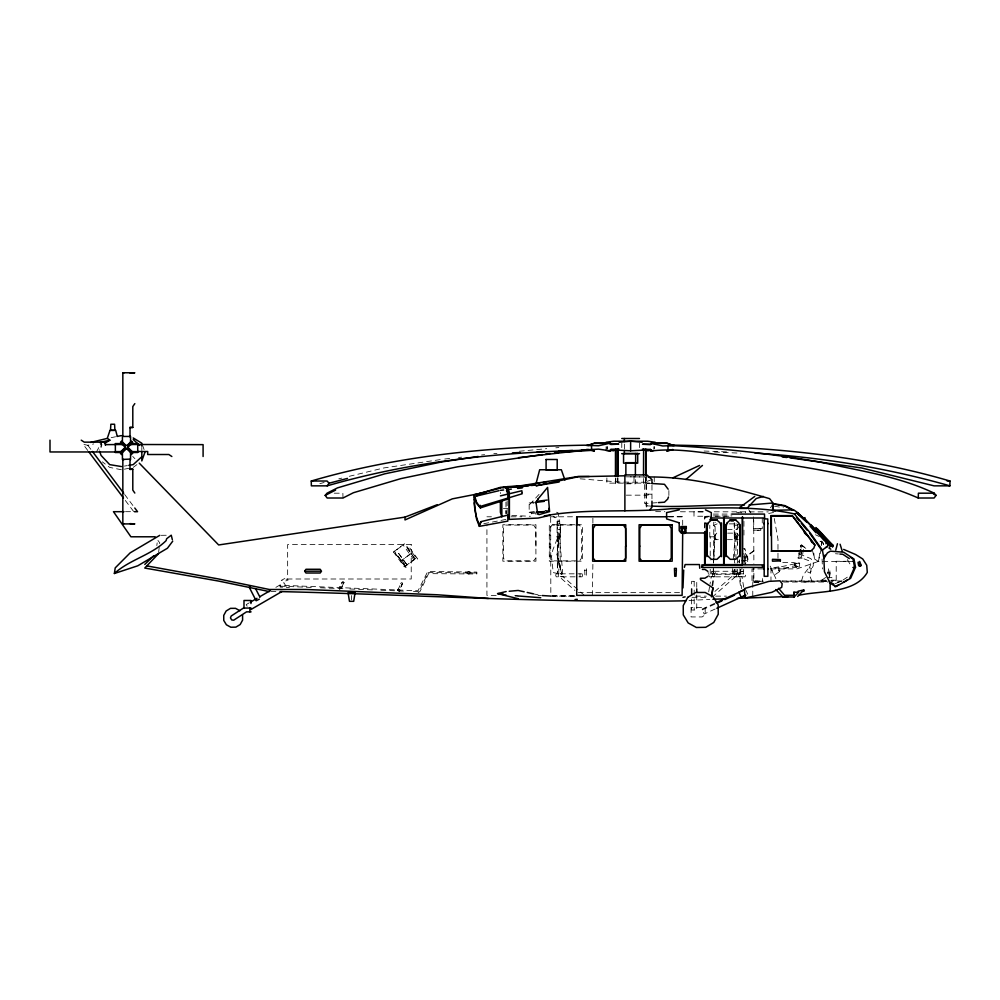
<?xml version="1.0" encoding="UTF-8"?>
<svg xmlns="http://www.w3.org/2000/svg" width="1000" height="1000" viewBox="0 0 1000 1000"><rect width="100%" height="100%" fill="white"/><g stroke="black" fill="none" stroke-linecap="round" stroke-linejoin="round"><path stroke-width="0.75" stroke-dasharray="5 3.75" d="M535.95 546.188L535.95 524.738L502.863 524.738L502.863 561.2L535.95 561.2L535.8 528.475L533.663 525.075L505.55 525.075L503.413 528.475L503.413 558.15L505.55 560.875L533.663 560.875L535.8 558.15M557.362 536.8L557.362 573.925L557.362 536.8L560.188 536.8L560.188 573.925M558.775 573.925L558.775 536.8M592.888 564.35L592.312 595.388M621.775 447.6L621.775 443.05M624.362 449.113L624.362 443.05M639.5 447.6L639.5 443.05M505.95 502.075L506.037 513.513M654.137 446.575L654.075 448.988L654.125 446.675M713.462 568.663L713.325 574.275L715.763 572.612M713.838 559.95L714.975 533.8L713.838 557.038M586.538 570.25L586.237 576.275L584.95 576.275L584.663 568.375L586.538 568.375L586.538 570.25L584.663 570.25M713.263 568.663L713.112 574.275L740.037 574.275L739.9 568.663M713.55 562.85L713.763 558.5M752.775 596.15L752.775 580.962L763.512 580.962M737.65 539.188L735.525 533.8L733.175 559.95M732.387 568.663L732.887 574.275L741.5 572.612L741.963 568.263M821.425 545.462L821.775 542.05L819.112 540.525M557.05 554.6L559.2 533.8L552.837 549.95L551.525 556.663L553.225 572.612L561.838 574.275L562.6 571.575L559.2 533.8L557.038 554.575L561.838 574.275L557.038 554.562L561.838 574.275M158.613 552.413L159.75 542.863L157.938 540.438M156.812 545.588L157.162 542.863M712.75 585.725L714.038 576.575L711.325 576.575L710.013 584.2M712 585.725L713.363 576.575M399.462 589.35L399.062 590.4L397.562 590.312L397.962 589.25L398.025 591.812L397.962 589.25L399.462 589.35L399.525 591.9M827.688 573.725L828.763 568.4L829.7 568.4L830.025 573.725L829.7 575.625L828.512 575.625M708.7 591.825L709.75 585.725M344.038 582.475L340.662 588.913L339.75 586.938L341.25 587.038L341.7 588.013L344.038 582.475L342.962 581.462L341.925 582.35L339.575 587.9L339.812 589.487L339.75 586.938L341.25 587.038L340.887 587.987L339.387 587.9L339.75 586.938M770.55 568.9L796.85 568.9L818.35 561.425L819.925 552.487M821.25 545.025L821.775 542.05L819.05 540.763M557.075 537.05L557.888 533.138L557.075 525.262L560.475 525.262L560.475 537.05L560.475 521.337L557.075 521.337L557.075 537.05L560.475 537.05L559.663 521.337M729.125 523.875L736.838 523.875L737.65 525.262L736.838 529.575L737.65 537.05L734.25 537.05L734.25 522.65M732.887 574.275L734.463 568.688M734.25 537.05L735.062 533.138L734.25 525.262L735.062 523.875M854.025 561.425L818.35 561.425L820.913 550.275M803.4 549.388L802.1 558.188L798.075 558.188L798.075 554.938L801.012 548.05L800.337 546.562L801.712 544.95L805.875 548.387L804.6 549.388M801.525 552.137L800.8 554.938L801.375 552.75M799.188 566.987L799.7 563.088L798.288 563.088L778.375 567.362L778.375 570.825L791.513 566.362L795.662 565.763L799.188 566.987L794.85 565.763L794.85 564.05L799.062 563.088M580.013 576.825L580.013 573.825M736.4 576.825L736.4 573.825M738.487 576.825L738.487 573.825M800.875 557.612L801.812 555L810.8 558.612L813.112 561.525L813.288 565.588L810.25 573.025L807.688 571.975L810.713 564.538L810.6 562.7L809.175 560.862L800.875 557.612L801.112 556.95M800.775 545.962L801.45 545.588M801.225 545.413L801 546.138M397.812 590.175L401.5 582.275L402.575 583.288L399.938 590.3L398.85 589.288L397.812 590.175L398.9 591.2L402.575 583.288M558.325 573.825L558.325 576.825M714.712 573.825L714.712 576.825M738.175 562.275L738.625 561.112M798.962 558.188L798.962 554.938L801.075 549.525M712.638 573.825L712.638 576.825M798.962 554.938L800.588 551.763M96.388 452.075L101.075 443.225L101.962 444.825L99.138 449.95M557.075 525.262L557.888 521.337M739.125 526.337L736.988 529.575L727.65 529.575M716.762 533.138L713.913 537.05L709.8 537.05L709.8 525.275M770.35 507.762L772.712 504.588M801.675 545.525L805.875 548.387L801.675 545.538L800.337 546.562L801.6 548.175M393.525 552.025L404.775 543.525L411.763 553.112L401.325 560.65L412.212 552.562L416.087 557.875L414.825 559.375L404.387 566.912L393.525 552.025L403.963 544.475M398.6 553.375L407.713 565.862L398.6 553.375L396.962 554.562L405.887 567.275L407.713 565.862M416.087 557.875L404.387 566.912L404.487 565.812L394.137 551.625M405.887 567.275L394.338 551.062M539.05 494.387L529.587 504.625L533.462 503.413M714.887 591.438L731.737 576.575L735.537 576.575L713.075 596.4M339.575 587.9L340.613 587L341.7 588.013M407 547.6L415.863 560.3L417.713 558.938L408.638 546.413L407 547.6L415.863 560.3M133.212 467.4L136.912 464.625M753.875 551.062L747.675 555.575L747.675 563.75M753.875 550.688L745.312 556.675L745.312 563.75M825.65 577.475L821.525 580.325L825.8 580.325M713.112 574.275L715.588 572.612M418.175 592.675L420.075 591.4L428.575 573.638L476.838 573.987L476.838 572.1L429.375 571.487L427.425 572.137L418.013 590.788L280 585.212L280.163 587.1L289.462 587.475M835.263 583.675L841.6 580.962L848.8 576.188M827.688 572.675L828.8 572.013L830.025 572.675M248.912 603.013L246.225 604.587L247.887 607.45M275.85 587.375L283.925 582.688L286.775 587.575M557.1 516.65L555.175 517.762L553.25 516.65M738.288 512.987L740.075 511.962L741.85 512.987M828.8 574.375L830.025 573.725M714.6 603.387L701.975 609.138L704.188 614.012L716.825 608.25M702.3 609.85L714.925 604.1M717.125 523.875L713.913 525.262L716.762 529.575M798.288 563.088L794.85 564.05L799.7 563.088M465.65 572.8L468.812 571.663L471.938 572.888L468.775 574.025L466.2 572.775M651.963 479.6L646.112 481.7L646.112 505.475L651.963 507.175M773.575 512.475L766.375 513.95M741.7 571.788L743.538 571.263L711.35 571.263L711.35 573.962M842.212 581L836.213 582.688L836.213 561.275L854.675 561.275M736.75 512.638L738.2 512.238M319.862 483.625L324.113 482.5M338.787 478.837L341.788 478.113M349.288 476.3L383.812 467.962L443.212 459.175M87.8 450.525L83.1 444.275L87.825 445.3L93.737 443.913M800.337 546.562L801.012 546.413M534.975 512.112L529.163 512.312L529.163 502.95L533.488 502.013M111.163 437.65L115.575 436.763M124.4 469.175L128.812 468.288M483.825 523.688L506.325 519.362M124.4 466.075L127.338 465.6M535.675 513.013L531.2 513.737L536.362 514.05M529.163 512.312L535.125 511.65M444.75 459.012L450.887 458.338M458.55 457.5L461.625 457.175M481.562 455L484.625 454.663M519.325 451.238L546.7 448.675M555.825 447.825L558.875 447.537M529.163 502.95L533.525 502.65M656.85 502.7L644.65 503.5L644.65 483L650.75 483.4M689.038 600.487L709.8 599.388M493.837 453.65L496.938 453.525M161.225 535.312L166.95 535.25M649.712 483.137L606.875 483.137L606.875 477.95M625.862 483.812L635.4 483.812L635.4 476.262M334.237 493.188L342.875 493.188L342.987 498.013M626.35 495.163L646.888 495.163L651.963 494.237L646.112 494.038M125.5 511.688L136.025 511.688M703.35 511.8L694 511.8L694 516.237L731.4 516.237M714.262 511.8L768.325 511.9M713.337 514.087L731.938 514.087M713.337 515.925L731.938 515.925M668.65 516.737L682.688 516.737L682.688 525.688M486.925 516.788L491.425 516.788M511.125 516.788L521.925 516.788M549.987 516.788L575.462 516.788M668.263 516.788L682.688 516.788M730.625 521.337L733.625 521.337M557.888 523.875L559.663 523.875M574.875 524.738L549.3 524.738L549.3 561.2L574.875 561.2M576.375 524.738L582.4 524.738L582.4 561.2L576.375 561.2M734.25 525.262L737.65 525.262M557.888 529.575L559.663 529.575M753.888 530.175L762.225 530.175M557.888 533.138L559.663 533.138M727.65 533.138L736.988 533.138L739.125 536.075M718.325 539.663L715.288 539.663L713.725 537.962L713.725 522.2M727.438 539.663L738.363 539.663M742.3 548.763L744.987 548.763L748.388 560.625M741.538 560.625L747.55 560.625L744.15 548.763M741.888 561.112L745.037 561.112M782.75 562.425L793.062 562.425L796.625 563.337L796.625 567.587L770.975 568.25L770.975 580.988M762.825 568.9L751.988 568.9L751.988 582.025L758.988 582.025M827.962 573.125L829.712 573.125L829.712 578.65M827.138 577.475L831.625 577.475L834.325 580.325L831.488 580.325M825.763 580.188L820 580.188L820 581.237L825.763 581.237M831.538 580.188L835.85 580.188L835.85 581.237L831.538 581.237M781.912 580.962L826.838 580.962M828.325 580.962L841.6 580.962M826.838 581.175L781.912 581.188M761.038 581.587L753.225 581.562L753.225 569.2M783.587 582.025L828.162 582.025M758.538 582.413L753.888 582.413L753.888 568.25M270.887 591.587L276.988 591.587M578.275 592.638L680.562 592.638M496.225 595.388L486.925 595.388L486.925 525.075M514.825 595.388L517.925 595.388M538.075 595.388L541.175 595.388M552.025 595.388L575.275 595.388M550.825 596.138L575.2 596.138M695.55 596.138L706.375 596.138M715.65 596.138L726.475 596.138M575.05 596.35L552.413 596.163M691.963 597.325L706.95 597.325M752.75 581.163L763.5 581.175M707.2 516.825L704.638 516.812L704.638 532.225M646.263 482.238L620.325 482.113L578.425 478.675M655.638 511.65L664.912 511.688M680.387 511.763L703.612 511.875M630.562 476.85L645.188 476.95M626.163 476.812L646.263 476.987M476.838 573.05L429.375 572.425L428 572.888L419.5 590.65L418.088 591.737L413.438 591.55M503.375 508.512L507.875 508.625M469.212 572.812L471.938 572.888M646.263 505.9L650.7 506.05M704.05 451.037L727.138 451.9M708.112 516.862L705 516.737L705 532.225M280.075 586.163L312.638 587.475M320.4 587.788L343.663 588.725M349.862 588.975L374.675 589.975M380.875 590.225L405.688 591.237M714.5 452.038L740.775 453.188M511.788 515.462L530.425 516.275M414.825 559.375L413.525 559.288L403.175 545.087M835.45 553.725L838.4 553.95M515.163 596.025L518.162 596.312M774.488 506.225L783.388 507.725M121.45 469.762L109.688 467.4L102.312 461.85M533.225 593.787L540.763 595.438M556.525 512.238L557.975 512.638L559.675 521.512L558.337 521.75L557.3 516.312M711.35 571.263L713.188 571.788M798.55 566.987L794.85 565.763L797.763 566.987M736.625 523.875L739.825 525.262M815.462 534.738L819.338 536.562M812.45 550.275L814.45 558.9L818.35 561.425M737.562 572.612L740.037 574.275M737.387 572.612L739.825 574.275L739.7 568.663M584.325 595.4L562.987 576.575L559.188 576.575L574.913 590.45M341.925 582.35L343.013 583.362M400.462 583.162L401.538 584.188M132.725 456.425L134.9 458.663M716.525 539.663L715.113 537.962L715.113 522.2M125.337 500.462L133.787 511.688M87.825 445.3L91.512 450.225M124.65 494.475L133.85 506.775M401.788 560.1L405.65 565.413M748.7 509.65L750.888 512.863M847.337 559.587L851.275 566.237M745.812 590.025L747.7 594.175M770.212 566.1L775.925 578.763M821.888 540.913L823.487 544.675M142.725 445.75L144.088 449.55M822.788 542.1L823.675 544.65M743.787 553.375L745.713 560.625L745.713 564.837M743.713 556.275L744.875 560.625M707.8 571.263L708.388 573.638M735.525 533.8L737.613 544.025M774.275 518.5L777.975 539.35L777.975 560.2M743.737 587.25L741.9 576.575L739.175 576.575L740.9 588.775M739.85 576.575L741.675 588.775M813.8 553.15L814.45 558.9M739.463 559.95L739.613 562.85M739.312 559.95L739.438 562.85M822.075 559.012L822.5 568.962M607.137 446.675L607.188 449.087L607.125 446.575M505.975 510.412L506.025 513.975M550.675 517.463L550.825 593.362M829.275 573.125L829.275 578.65M762.5 578.538L762.5 581.587M762.262 518.013L762.262 528.688L753.475 528.688L753.475 516.625M753.713 519.987L753.875 563.75M745.425 511.8L745.425 512.913M744.225 560.625L744.225 564.837M743.938 521.337L743.938 537.05M743.675 569.288L743.538 573.962M740.413 569.288L740.413 573.925M737.362 563.1L737.362 536.8L734.538 536.8L734.538 556.912M737.362 569.288L737.362 573.925M735.95 536.8L735.95 563.1M735.95 569.288L735.95 573.925M734.538 558.462L734.538 563.1M734.538 569.288L734.538 573.925M713.487 563.1L713.487 536.8L710.225 536.8L710.225 560M713.487 569.288L713.487 573.925M710.225 569.288L710.225 573.925M696.75 587.375L696.75 581.325L691.637 581.325L691.637 587.375M696.75 594.925L696.75 610.025L691.637 610.025L691.637 597.938M694.188 581.325L694.188 610.025M668.875 490.525L668.875 495.962M654.237 477.013L654.237 481.613M651.963 485.112L651.963 500M646.263 475.825L646.263 510.662M645.788 477.863L645.788 483.913L643.512 483.913L643.625 476.35M645.675 477.863L645.675 483.913M634.012 476.262L634.012 483.812M617.987 477.863L617.987 483.913L615.475 483.913L615.475 477.863M617.638 477.863L617.638 483.913M615.825 477.863L615.825 483.913M606.075 446.763L606.075 449.75M592.888 518.162L592.888 525.075M507.137 500.688L507.137 513.8M500.412 492.525L500.412 493.537M351.575 595.55L351.575 599.875M141.825 447.425L141.825 450.525M101.075 443.225L101.075 447.65M549.987 546.125L549.987 558.15L551.875 560.875L579.575 560.875L581.45 558.15L581.45 528.475L579.575 525.075L551.875 525.075L549.987 528.475L549.987 546.125M691.075 607.55L691.075 616.938L702.15 616.938L705.188 614.763L705.188 607.55L691.075 607.55M811.15 568.275L810.125 576.75L812.237 581.925L801.175 581.925L803.35 574.875L809.338 567.188L811.15 568.275M582.675 575.175L582.087 576.825L556.237 576.825L555.662 575.175L556.237 573.825L582.087 573.825L582.675 575.175M745.625 575.175L745.025 576.825L709.35 576.825L708.737 575.175L709.35 573.825L745.025 573.825L745.625 575.175M801.213 545L800.713 546.337L801.213 545M779.513 571.613L774.075 575.35L770.837 568.088L779.513 566.763L779.513 571.613M284.725 578.525L281.225 580.4L284.725 581.362L288.225 579.95L284.725 578.525M760.775 528.55L755.575 528.55L755.575 530.312L760.775 530.312L760.775 528.55M411.225 544.562L287.65 544.562L287.65 579L411.225 579L411.225 544.562M708.112 516.8L705 516.788L708.112 516.763"/><path stroke-width="1.5" d="M474.338 497.375L474.338 496.512L476.35 503.15L480.4 507.887L507.825 499.087L507.837 492.212L506.037 486.75L503.013 487.512M667.087 516.788L576.725 516.788L576.725 595.388L682.113 595.388L682.688 532.225M624.362 453.663L624.362 450.637M624.362 441.538L624.362 438.5M625.6 546.125L625.6 558.15L623.462 560.875L595.35 560.875L593.212 558.15L593.212 546.125L593.212 528.475L595.35 525.075L623.462 525.075L625.6 528.475L625.75 561.2L592.663 561.2L592.663 524.738L625.75 524.738L625.75 546.188M650.863 449.75L630.638 450.8L630.638 441.213L642.138 442.262M858.025 562.312L858.637 565.55L859.525 566.263L861.162 565.375L859.663 561.425L859.038 562.062L859.65 565.288L860.537 566L861.162 565.375M706.862 556.638L706.862 524.412M725.812 556.638L725.825 524.412M474.312 498.738C474.05 507.562 475.525 516.538 479.325 524.55L481.1 521.625L507.825 515.1L507.837 516.538M474.312 500.012L474.338 494.712L500 488.275M500.363 501.037L500.412 512.275L501.838 516.925L501.838 501.463M745.088 597L744.312 589.338L745 588.375L769 581.35L779.963 580.8L782.188 583.725L781.7 587.375L771.9 592.312L746.038 597.788L745.1 596.825M480.4 507.887L476.362 501.8L474.338 494.712M682.25 529.812L682.788 532.25L684.85 531.7L684.812 529.812M789.95 457.837L861.612 467.962L934.062 485.85L949.9 485.85L950 481.025C861.25 454.975 768.612 446.737 676.462 445.188L671.1 445.188M918.275 498.013L918.388 493.188L934.212 493.188L936.075 495.387L934.1 498.013L918.275 498.013C863.012 473.913 801.862 466.912 742.725 457.638C712.337 454.9 681.275 447.15 650.837 451.037L650.288 449.475L642.412 449.087M110.487 430.475L110.85 424.237L114.562 424.237L114.925 430.475M172.725 541.175L167.438 548.237L137.775 565.8L114.375 573.5L115.213 567.888L130.137 552.888L159.787 535.337M711.663 595.975L712.95 587.925L700.525 579.688L700.413 578.263L704.938 578.188L707.925 576.35M711.45 596.862L712.95 588M683.688 570.112L682.975 587.925M684.412 567.337L685.125 564.55L699.463 564.55L699.725 568.263M835.775 550.15L837.438 543.737M90.662 442.438L107.287 438.387L110 430.35L115.7 430.337L117.062 435.55M610.975 449.475L610.425 451.037L605.962 450.4M144.987 452.075L141.825 460.925L141.825 452.075M668.475 497.013L667.675 499.087L664.475 502.2L658.375 502.6M849.663 578.35L854.55 567.263L853.05 559.012L850.462 557.312M823.9 558.45L827.425 552.9L830.375 551.163L843.65 552.188L854 559.012L855.5 567.263L850.612 578.35L835.812 586.675L830.15 583.138L824.438 571.7L823.9 558.45L822.4 550.15L810.375 533.075L794.375 513.913C754.25 505.213 712.275 508.375 671.4 508.675C629.075 512.913 586.213 508.15 544.163 515.938M673.238 445.55L667.075 443.35L651.025 443.35L650.4 444.637L642.537 444.25L651.275 444.25M507.825 515.1L507.837 521.112L479.338 526.362L481.1 521.625M832.75 546.838L830.45 545.5L831.137 544.325M832.463 546.663L833.15 545.487L829.212 542.562L815.95 527.537L815.425 528.737L830.45 545.5M499.025 490.688L476.625 496.012L477.225 494.988L483.188 493.6M823.65 557.337L825.062 555.112M304.662 571.2L305.95 569.275L320.213 569.275L321.488 571.2L320.213 573L305.95 573L304.662 571.2L320.087 571.163M134.825 403.625L132.8 406.575L132.8 427.45L130.013 427.713M609.987 444.15L618.737 444.15L610.862 444.5L610.25 443.188L598.438 445.775L584.8 445.188C492.65 446.737 400.012 454.975 311.262 481.025L311.363 485.85L327.2 485.85L329.05 483.225L347.463 478.4M701.9 567.425L701.9 564.875L763.312 564.875L763.312 567.425L701.9 567.425L702.95 565.95M650.125 509.562L651.963 507.175M542.525 454.55L457.575 466.8L400.812 478.638L353.387 492.738L342.987 498.013L327.163 498.013L325.188 495.387L327.05 493.188L337.45 487.9L384.875 473.8L441.637 461.962L478.2 456.475M269.363 591.587L218.675 581.087L144.738 568.038L158.45 553.775M797.65 596.462L803.787 589.975L803.988 591.3M124.8 447.688L120.5 452.062L121.525 454.625M127.25 445.737L130.8 442.088L131.812 444.462L130.8 442.088M128.262 446.75L131.812 443.088M131.812 444.462L132.55 442.175L131.537 441.175L127.25 445.262L125.812 445.262L121.525 441.175L120.5 442.175L124.8 446.262L124.8 448.162L121.237 451.525L120.5 453.625M121.525 442.738L120.5 443.738L121.237 444.462L122.25 442.088L121.237 444.462M121.525 453.062L125.812 448.688L127.25 448.688L131.537 453.062L132.55 452.062L128.262 447.688M132.55 442.175L128.262 446.262L128.262 448.162L131.812 451.525L130.8 452.525L131.537 454.625M127.062 449.125L127.812 446.887M144.775 564.412L153.575 555.9M805.013 517.562L804.287 518.237L825.788 541.487L826.513 540.825M141.825 456.725L133.212 464.625L128.812 465.35M822.4 550.15L827.7 545.9L827.688 542.663L821.425 536.025M685.938 479.462L702.463 465.45M114.375 573.5C129.488 559.65 151.312 555.2 166.112 540.638L166.625 538.763L171.25 535.188L172.35 539.675M739.737 507.512L754.75 496.425M843.675 582.288L847.275 579.925M827.887 542.537L825.863 543.713M825.95 547.575L827.562 546.55M250.263 602.238L257 598.325M259.688 596.763L270.462 590.5M250.9 609.538L281.875 591.55M104.537 443.338L109.688 440.375M250.475 586.5L249.188 587.163L256.163 600.763L259.288 599.15M325.188 495.387L335.588 490.112M745.863 595.288L741.325 597.463L738.875 592.125L744.987 589.312M834.862 586.675L838.675 584.875M672.95 477.8L699.562 465.45M794.375 513.913L797.9 512.788L793.425 509.663M716.012 602.75L744.087 589.95M717.738 602.825L721.95 600.9M724.75 599.625L734.575 595.138M716.825 608.25L744.9 595.462M139.25 463.15L218.663 544.963L405 517.112L437.188 504.725M588.025 445.55L592.95 443.787M588.025 445.35L594.2 443.188L610.25 443.188M544.275 501.35L534.975 502.55M518.162 598.725L497.587 593.612L506.175 591.525M477.075 494.312L500.575 487.3L522.638 486.163L522.788 487.1M763.363 496.425L756.275 498.488L746.925 508.425L739.963 508.425M130.013 523.625L134.825 523.888L122.837 523.925L122.837 459.412L130.013 459.113L130.013 469.487L132.8 469.225L132.8 490.1L134.825 493.05M122.837 523.925L123.875 523.625M327.2 485.85C412.512 461.025 501.45 451.95 590.037 450.163M500.412 495.875L521.875 490.75L522 492.062M99.65 442.525L110 440.112L107.287 438.387M666.9 450.875L672.9 449.475M550.125 515.262L538.2 518.05L509.288 519.388L509.288 492.113L507.137 486.637L536.05 485.025L531.487 485.513M666.888 451.037L672.887 449.675M798.8 595.312C820.163 590.388 854.762 594.025 867.3 572.413L866.712 565.225L862.712 558.95L855.562 554.5L843.65 549.412M122.837 435.863L122.837 372.75L134.825 372.788L130.013 373.05M536.362 501.388L547.212 500.05M679.212 509.862L666.612 512.587L666.612 518.9L679.325 522.837M798.112 591.213L803.787 589.975M682.975 597.325L685.125 596.862M117.037 436.463L121.45 435.575M485.812 492.312L452.312 498.862L405 519.95L405 517.112M516.263 486.5L578.425 476.438L589.212 476.525M559.15 482.013L536.05 485.763L578.425 476.712L624.9 475.788M537.163 512.775L543.112 511.812M653.825 450.438L650.85 450.875L650.3 449.325M606.075 442.262L613.862 441.213L647.45 441.213L655.238 442.262M647.45 450.8L651.338 450.275M544.338 511.575L536.438 512.05M545.513 454.162L550.013 453.575M554.513 453L559.012 452.425M581.825 450.138L598.513 449.125L610.413 450.875L610.962 449.325L618.837 448.988M540.05 482.837L536.125 483.338L539.663 469.762L561.362 469.762L564.9 480M518.538 457.638L581.675 450.412M500.513 490.337L503.612 489.988M506.712 489.65L511.362 489.125M517.55 488.438L522.2 487.925L522.05 486.675L499.988 487.812M522.35 486.5L528.438 485.838M542.913 482.55L545.788 482.25M852.887 567.525L855.5 567.263M619.175 442.262L630.638 441.213M509.175 591.263L518.162 590.462L524.188 591.788M575.05 599.525L577.337 599.325M562 452.137L591.812 450.35M686.075 600.65L681.625 600.887C547.663 603.1 413.875 594.663 280.025 591.587M788.337 596.487L737.362 598.362M512.425 452.85L520.175 452.512M537.225 451.775L544.913 451.488M558.763 450.975L572.6 450.475M712.862 599.275L725.113 598.812M682 527.913L683.05 527.888M702.375 569.45L704.938 569.412L707.8 571.263M744.438 505.05C713.662 504.3 682.925 507.55 652.175 506.1M749.05 504.988L772.962 503L769.6 498.663C730.337 487.05 689.438 476.55 648.2 476.975M111.363 430.35L113.863 430.337M621.775 438.5L639.5 438.5M653.938 443.188L667.075 443.188L673.238 445.35M594.188 443.35L605.862 443.35M130.55 443.587L137.775 443.587M115.2 443.587L122.425 443.587M105.388 444.65L122.425 444.487L122.425 436.45L130.55 436.45L130.55 444.487L203.088 444.637L203.088 456.512M586.487 445.425L590.5 445.425M674.775 445.425L662.825 445.988L651.025 443.35M610.438 449.75L630.638 450.8M669.663 450.025L672.337 450.025M591.962 450.25L586.6 450.25L586.862 449.338L594.375 451.037M671.975 450.25L667.962 450.25L668.075 445.425C718.888 447.912 769.488 453.438 819.638 461.962C858.112 470.588 898.375 476.025 934.212 493.188M137.725 451.5L147.7 451.5L147.7 454.513L168.863 454.513L171.85 456.512M115.2 451.6L122.425 451.6L122.425 459.637M137.775 451.6L130.55 451.6L130.55 459.637M115.2 452.5L120.988 452.5M132 452.5L137.775 452.5M621.7 453.663L639.5 453.663M311.262 481.025L327.088 481.025L329.05 483.225M947.125 481.025L950 481.025M775.475 510.812L772.65 510.812L772.6 503.963L784.725 506.075L793.312 510.425M123.987 511.688L113.462 511.688L130.9 536.788L155.2 536.788M134.525 511.688L137.537 511.688L134.775 508M731.938 514.087L764.475 514.075L764.625 518L710.387 518M792.262 515.9L770.875 515.9L771.062 535.625M709.775 519.775L717.1 519.775M730.1 519.775L735.825 519.775M705.337 523.275L706.388 523.275L706.388 530.662L704.55 532.987L681.05 532.987L679.212 530.662L679.212 523.275M810.75 550.95L771.587 550.95L771.312 515.612L792.375 515.612L814.938 544.862L813.863 548.138L810.638 551.237L771.15 551.237M251.088 608.062L243.45 608.062L231.2 616L230.45 617.9L231.7 619.963L233.725 620.188L246.537 611.85L251.088 611.85M685.05 527.913L684.013 527.888M755.037 453.113C820.9 457.25 886.388 467.713 949.9 485.85M497.587 593.612L503.175 593.875M542.212 595.538L550.95 596.075M652.275 483.5L664.475 484.3L668.15 489.212M488.4 598.462L437.188 594.763L305.925 589.487L269.363 589.487L218.675 578.987L147.05 565.938M839.875 554.062L842.825 554.288L849.287 558.575M518.162 595.975L540.763 597.737M132.8 427.45L130.013 427.188L130.013 437.038M130.013 468.963L132.8 469.225M545.312 510.775L549.1 511.138L548.95 508.35M503.175 594.85L506.175 595.138M782.275 457L786.875 457.5M609.975 450.275L613.862 450.8M121.45 466.562L109.688 464.625L101.075 455.425L99.625 451.325M122.837 459.412L123.875 459.637M527.2 592.45L533.225 593.787M588.362 449.475L594.362 450.875M122.837 372.75L123.875 373.05M705.425 509.862L711.312 512.587L711.312 518.9M933.475 494.075L936.075 495.387M830.588 582.4L834 584.212M239.95 610.75L235.525 608.337L230.475 608.35L226.15 610.988L223.738 615.4L223.762 620.45L226.388 624.775L230.812 627.225L235.863 627.137L240.188 624.538L242.6 620.125L242.575 615.075M832.5 546.25L830.75 545.25L829.062 548.175L830.812 549.188M833.15 545.487L817.4 528.825L816.862 530.025L828.088 542.263M133.212 437.938L141.825 443.225L141.825 446.175M81.237 440.163L84.225 442.15L105.388 442.15L105.388 445.175M797.638 512.788L805.462 519.837M797.55 512.788L817.262 531.587M133.212 439.525L139.675 445.45M796.838 512.913L807.038 522.325L796.888 512.913L799.137 515.013M130.8 452.525L127.25 449.162L125.812 449.162L122.25 452.525L121.237 451.525M122.25 442.088L125.812 445.737M121.237 443.088L124.8 446.75M775.738 589.55L782.913 597L794.087 597L798.625 592.263L794.087 592.212L794.087 595.3L784.575 595.3L778.587 588.312M811.038 524.875L815.25 529.288M824.137 539.825L812.55 527.65L827.2 543.212M826.25 542.038L829.4 545.35M810.113 526.25L816.012 532.8M804.2 532.463L806.15 534.688M796.462 517.5L799.338 520.938M801.263 523.225L807.025 530.1M793.188 517.062L814.825 545.15M88.737 451.775L123.462 497.962M92.425 451.45L123.725 493.25M810.6 540.375L812.275 542.7M809.9 533.538L822.163 550.875M762.262 565.95L763.312 567.425M255.738 588.962L259.913 597.112M479.338 526.362L476.5 518.825L474.288 502.8M506.488 490.075L507.825 493.925M840.088 544.25L842.25 551.138M522.038 492.825L522.163 493.775L480.275 506.438L480.15 505.25M476.475 494.825L476.625 496.012M591.5 445.188L591.6 450.025M793.863 592.125L793.962 597.362M767.763 523.15L767.85 569.388M764.163 523.15L764.175 569.388M830.15 583.138L830.15 590.962M767.85 568.612L767.85 576.312L764.175 576.312L764.175 568.612M767.763 523.925L767.763 518.938L764.163 518.938L764.163 523.925M742.5 516.888L742.5 564.612L704.638 564.612L704.638 532.225M742.412 516.912L742.412 564.612M740.113 524.412L740.125 556.638M723.888 516.888L723.888 564.612M723.675 517.875L723.675 564.612M721.488 522.863L721.488 556.638M705 532.225L705 564.612M696.75 588.875L696.75 591.9M691.637 588.875L691.637 594.925M685.962 529.938L685.962 532.35L684.275 533.55L681.1 532.35L681.1 529.938M651.963 483.6L651.963 479.6L646.888 474.913L624.888 474.913L624.888 510.887M651.963 501.15L651.963 505.938M645.788 449.113L645.788 474.837M645.675 450.625L645.675 474.837M643.625 449.113L643.512 474.837M635.638 453.512L635.638 463.175M635.4 474.75L635.4 462.675L625.862 462.675L625.862 474.75M617.987 449.113L617.987 476.35M617.638 450.625L617.638 476.35M615.825 449.113L615.825 476.35M615.475 450.625L615.475 476.35M576.725 516.788L576.725 525.075M509.363 497.287L509.363 517.812M507.137 486.637L507.137 488.137M506.037 486.75L506.037 488.237M250.95 603.538L250.95 600.475L243.988 600.475L243.988 608.15M249.875 608.062L249.875 611.85M137.725 444.637L137.725 452.025M132.55 452.062L132.55 453.625M126 448.675L125.25 446.887M115.363 444.65L115.363 451.962L50 451.962L50 440.163M546.087 459.487L546.087 469.975L557.2 469.975L557.2 459.487L546.087 459.487M639.788 546.125L639.788 558.15L641.675 560.875L669.375 560.875L671.25 558.15L671.25 528.475L669.375 525.075L641.675 525.075L639.788 528.475L639.788 546.125M672.188 524.738L672.188 561.2L639.1 561.2L639.1 524.738L672.188 524.738M676.325 570.25L676.038 576.275L674.75 576.275L674.45 568.375L676.325 568.375L676.325 570.25M773 503.537L773.037 510.262L793.288 509.875L784.875 505.613L773 503.537M355.075 592.663L353.7 601.325L349.462 601.325L348.075 592.663L355.075 592.663M727.212 522.825L726.175 526.05L726.175 555.35L730.263 559.325L735.7 559.325L739.788 555.35L739.788 526.05L738.75 522.825L735.625 519.987L730.337 519.987L727.212 522.825M708.263 522.825L707.2 526.05L707.2 555.35L711.375 559.325L716.938 559.325L721.112 555.35L721.112 526.05L720.05 522.825L716.85 519.987L711.45 519.987L708.263 522.825M537.95 499.087L536.05 502.6L537.663 514.125L539.2 514.587L549.575 511.613L547.6 487.388L537.95 499.087M687.725 597.375L683.25 605.562L683.288 614.913L688.175 622.938L696.363 627.475L705.725 627.312L713.737 622.487L718.225 614.3L718.175 604.95L713.3 596.925L705.113 592.463L695.75 592.475L687.725 597.375M780.362 560.9L772.475 561.188L772.475 559.312L780.362 559.6L780.362 560.9M637.7 453.512L623.562 453.512L623.562 463.175L637.7 463.175L637.7 453.512M686.3 526.55L680.825 526.55L680.825 528.663L686.3 528.663L686.3 526.55"/></g></svg>
